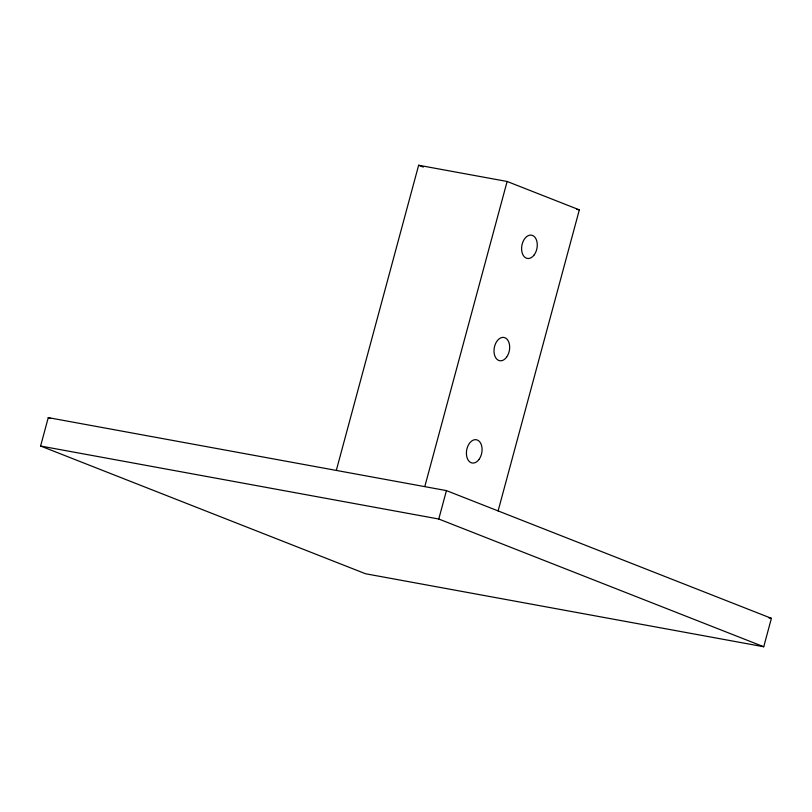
<?xml version="1.0" encoding="UTF-8"?>
<svg xmlns="http://www.w3.org/2000/svg" width="812" height="812" viewBox="0 0 812 812"><rect width="100%" height="100%" fill="white"/><g stroke="black" fill="none" stroke-linecap="round" stroke-linejoin="round"><path stroke-width="1.22" d="M40.6 446.032L48.263 417.622L446.438 490.61L771.4 618.338L763.737 646.748L365.562 573.759L40.6 446.032L438.774 519.02L763.737 646.748M336.422 469.975L418.637 165.252L507.124 181.472L579.342 209.851L498.111 510.91M424.899 486.195L507.124 181.472M438.774 519.02L446.438 490.61M576.845 209.394L579.342 209.851M768.913 617.881L771.4 618.338M418.637 165.252L423.296 167.079M48.263 417.622L50.618 418.545M478.958 459.511A11.825 7.673 -79.6 0 0 477.304 440.002A11.825 7.673 -79.6 0 0 466.453 454.588A11.825 7.673 -79.6 0 0 478.958 459.511M506.556 357.229A11.825 7.673 -79.6 0 0 504.902 337.721A11.825 7.673 -79.6 0 0 494.051 352.306A11.825 7.673 -79.6 0 0 506.556 357.229M534.154 254.948A11.825 7.673 -79.6 0 0 532.499 235.439A11.825 7.673 -79.6 0 0 521.649 250.025A11.825 7.673 -79.6 0 0 534.154 254.948"/></g></svg>
